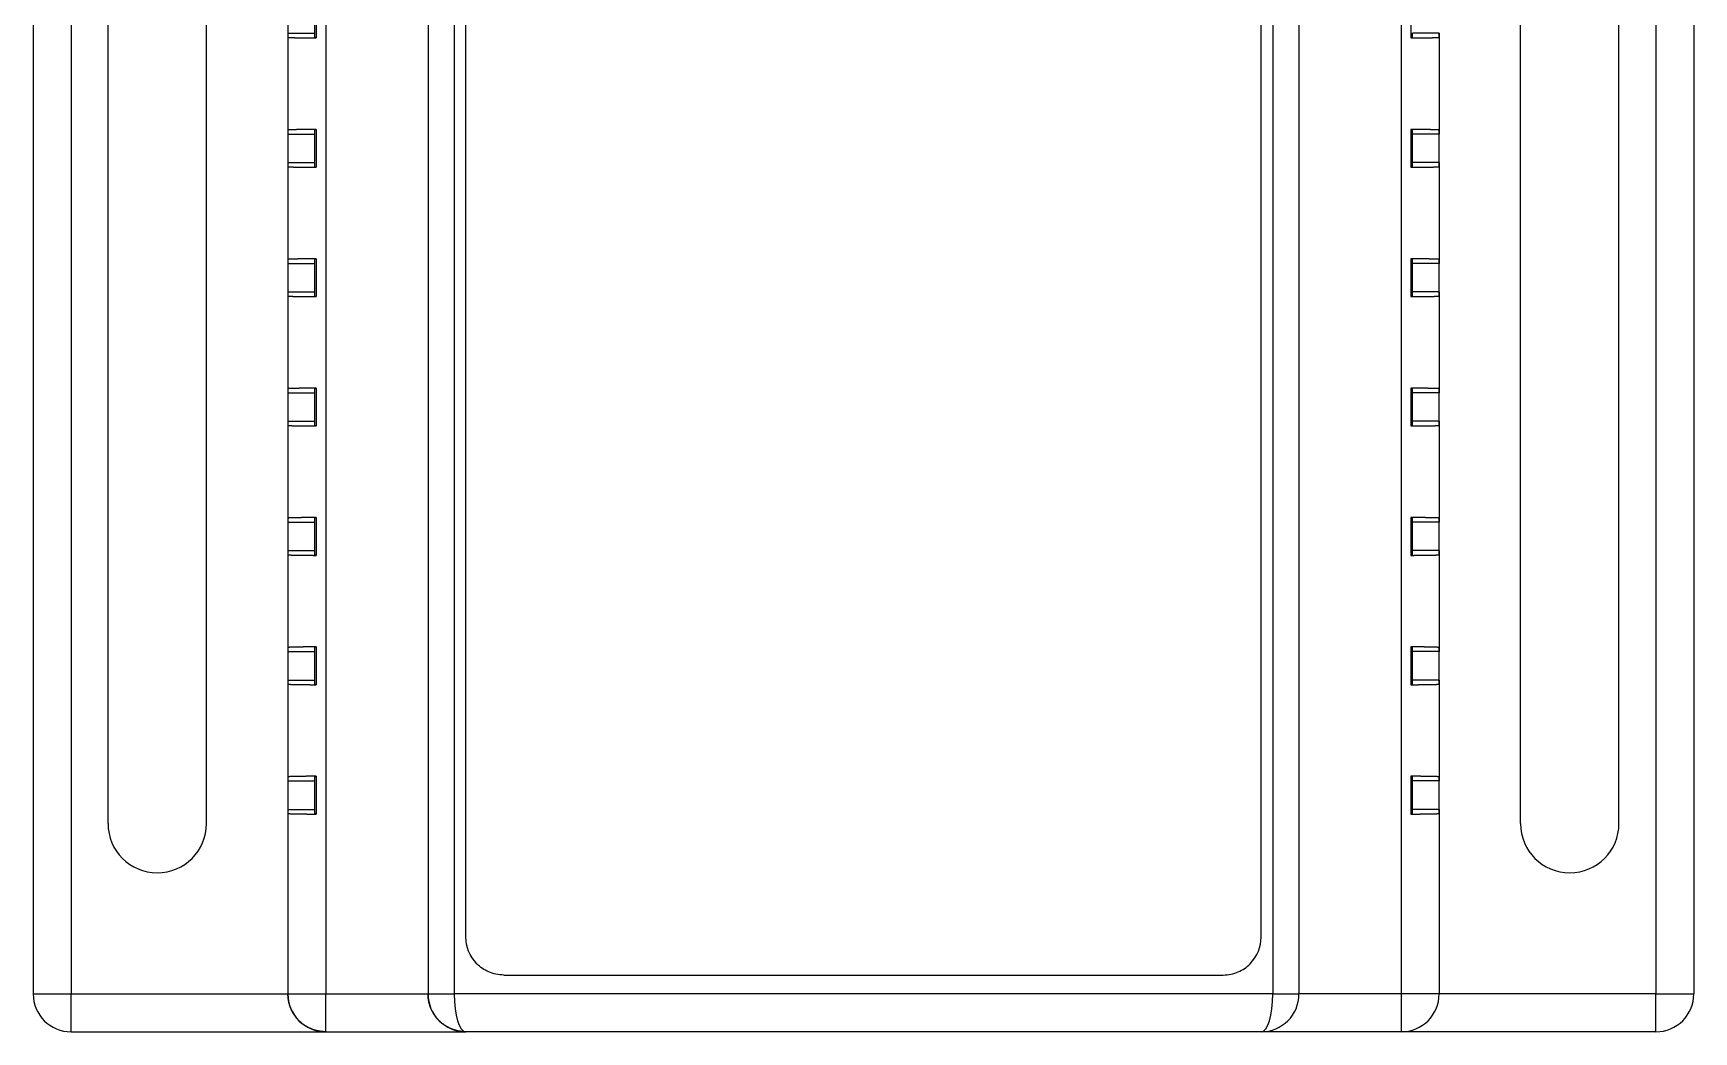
# Model space of a CAD drawing. Header units: millimetres. Extents: x -44 to 44, y -54 to 54.
# Drawn here: x -43.9 to 43.9, y -53.5 to -0.7 of the extents above; entities that cross this region are included whole.
import ezdxf

# ---------------------------------------------------------------- set-up
doc = ezdxf.new("R2010")
doc.units = ezdxf.units.MM
doc.layers.add('Shape2DView', color=7, linetype='CONTINUOUS')

msp = doc.modelspace()

# ---------------------------------------------------------------- linework, layer by layer
at = {"layer": 'Shape2DView'}
for p, q in [((-43.85, 51.5), (-43.85, -51.5)), ((-41.85, 51.5), (-41.85, -51.5)), ((-28.4, 51.5), (-28.4, -51.5)), ((-23, 51.5), (-23, -51.5)), ((-21.62, 51.5), (-21.62, -51.5)), ((21.62, 51.5), (21.62, -51.5)), ((23, 51.5), (23, -51.5)), ((28.4, 51.5), (28.4, -51.5)), ((41.85, 51.5), (41.85, -51.5)), ((43.85, 51.5), (43.85, -51.5)), ((-21, -48.5), (-21, 48.5)), ((21, -48.5), (21, 48.5)), ((-39.9, -42.5), (-39.9, 42.5)), ((-34.7, -42.5), (-34.7, 42.5)), ((34.7, -42.5), (34.7, 42.5)), ((39.9, -42.5), (39.9, 42.5)), ((-28.9, 0.999), (-28.9, -0.999)), ((28.9, 0.999), (28.9, -0.999)), ((-30.4, -0.75), (-30.4, -0.967)), ((-30.4, -0.75), (-30.4, -6.083)), ((-30.4, -0.75), (-29, -0.75)), ((-29, -0.75), (-29, -0.977)), ((29, -0.977), (29, -0.75)), ((30.4, -0.75), (29, -0.75)), ((30.4, -0.967), (30.4, -0.75)), ((30.4, -0.75), (30.4, -6.083)), ((-30.4, -0.967), (-30.4, -5.867)), ((-29, -0.977), (-28.9, -0.977)), ((28.9, -0.977), (29, -0.977)), ((30.4, -0.967), (30.4, -5.867)), ((-30.4, -5.867), (-30.4, -6.083)), ((-30.4, -6.083), (-29, -6.083)), ((-29, -5.857), (-29, -6.083)), ((-28.9, -5.857), (-29, -5.857)), ((-28.9, -5.834), (-28.9, -7.832)), ((28.9, -5.834), (28.9, -7.832)), ((29, -5.857), (28.9, -5.857)), ((29, -6.083), (29, -5.857)), ((30.4, -6.083), (29, -6.083)), ((30.4, -6.083), (30.4, -5.867)), ((-30.4, -7.583), (-30.4, -7.8)), ((-30.4, -7.583), (-30.4, -12.917)), ((-30.4, -7.583), (-29, -7.583)), ((-30.4, -7.8), (-30.4, -12.7)), ((-29, -7.583), (-29, -7.81)), ((-29, -7.81), (-28.9, -7.81)), ((28.9, -7.81), (29, -7.81)), ((29, -7.81), (29, -7.583)), ((30.4, -7.583), (29, -7.583)), ((30.4, -7.8), (30.4, -7.583)), ((30.4, -7.583), (30.4, -12.917)), ((30.4, -7.8), (30.4, -12.7)), ((-30.4, -12.7), (-30.4, -12.917)), ((-30.4, -12.917), (-29, -12.917)), ((-29, -12.69), (-29, -12.917)), ((-28.9, -12.69), (-29, -12.69)), ((-28.9, -12.668), (-28.9, -14.666)), ((28.9, -12.668), (28.9, -14.666)), ((29, -12.69), (28.9, -12.69)), ((29, -12.917), (29, -12.69)), ((30.4, -12.917), (29, -12.917)), ((30.4, -12.917), (30.4, -12.7)), ((-30.4, -14.417), (-30.4, -14.633)), ((-30.4, -14.417), (-30.4, -19.75)), ((-30.4, -14.417), (-29, -14.417)), ((-30.4, -14.633), (-30.4, -19.533)), ((-29, -14.417), (-29, -14.643)), ((-29, -14.643), (-28.9, -14.643)), ((28.9, -14.643), (29, -14.643)), ((29, -14.643), (29, -14.417)), ((30.4, -14.417), (29, -14.417)), ((30.4, -14.633), (30.4, -14.417)), ((30.4, -14.417), (30.4, -19.75)), ((30.4, -14.633), (30.4, -19.533)), ((-30.4, -19.533), (-30.4, -19.75)), ((-30.4, -19.75), (-29, -19.75)), ((-29, -19.523), (-29, -19.75)), ((-28.9, -19.523), (-29, -19.523)), ((-28.9, -19.501), (-28.9, -21.499)), ((28.9, -19.501), (28.9, -21.499)), ((29, -19.523), (28.9, -19.523)), ((29, -19.75), (29, -19.523)), ((30.4, -19.75), (29, -19.75)), ((30.4, -19.75), (30.4, -19.533)), ((-30.4, -21.25), (-30.4, -21.467)), ((-30.4, -21.25), (-30.4, -26.583)), ((-30.4, -21.25), (-29, -21.25)), ((-30.4, -21.467), (-30.4, -26.367)), ((-29, -21.25), (-29, -21.477)), ((-29, -21.477), (-28.9, -21.477)), ((28.9, -21.477), (29, -21.477)), ((29, -21.477), (29, -21.25)), ((30.4, -21.25), (29, -21.25)), ((30.4, -21.467), (30.4, -21.25)), ((30.4, -21.25), (30.4, -26.583)), ((30.4, -21.467), (30.4, -26.367)), ((-30.4, -26.367), (-30.4, -26.583)), ((-30.4, -26.583), (-29, -26.583)), ((-29, -26.357), (-29, -26.583)), ((-28.9, -26.357), (-29, -26.357)), ((-28.9, -26.334), (-28.9, -28.332)), ((28.9, -26.334), (28.9, -28.332)), ((29, -26.357), (28.9, -26.357)), ((29, -26.583), (29, -26.357)), ((30.4, -26.583), (29, -26.583)), ((30.4, -26.583), (30.4, -26.367)), ((-30.4, -28.083), (-30.4, -28.3)), ((-30.4, -28.083), (-30.4, -33.417)), ((-30.4, -28.083), (-29, -28.083)), ((-30.4, -28.3), (-30.4, -33.2)), ((-29, -28.083), (-29, -28.31)), ((-29, -28.31), (-28.9, -28.31)), ((28.9, -28.31), (29, -28.31)), ((29, -28.31), (29, -28.083)), ((30.4, -28.083), (29, -28.083)), ((30.4, -28.3), (30.4, -28.083)), ((30.4, -28.083), (30.4, -33.417)), ((30.4, -28.3), (30.4, -33.2)), ((-30.4, -33.2), (-30.4, -33.417)), ((-29, -33.19), (-29, -33.417)), ((-28.9, -33.19), (-29, -33.19)), ((-28.9, -33.168), (-28.9, -35.166)), ((28.9, -33.168), (28.9, -35.166)), ((29, -33.19), (28.9, -33.19)), ((29, -33.417), (29, -33.19)), ((30.4, -33.417), (30.4, -33.2)), ((-30.4, -33.417), (-29, -33.417)), ((30.4, -33.417), (29, -33.417)), ((-30.4, -34.917), (-30.4, -35.133)), ((-30.4, -34.917), (-30.4, -40.25)), ((-30.4, -34.917), (-29, -34.917)), ((-29, -34.917), (-29, -35.143)), ((29, -35.143), (29, -34.917)), ((30.4, -34.917), (29, -34.917)), ((30.4, -35.133), (30.4, -34.917)), ((30.4, -34.917), (30.4, -40.25)), ((-30.4, -35.133), (-30.4, -40.033)), ((-29, -35.143), (-28.9, -35.143)), ((28.9, -35.143), (29, -35.143)), ((30.4, -35.133), (30.4, -40.033)), ((-30.4, -40.033), (-30.4, -40.25)), ((-30.4, -40.25), (-29, -40.25)), ((-29, -40.023), (-29, -40.25)), ((-28.9, -40.023), (-29, -40.023)), ((-28.9, -40.001), (-28.9, -41.999)), ((28.9, -40.001), (28.9, -41.999)), ((29, -40.023), (28.9, -40.023)), ((29, -40.25), (29, -40.023)), ((30.4, -40.25), (29, -40.25)), ((30.4, -40.25), (30.4, -40.033)), ((-30.4, -41.75), (-30.4, -41.967)), ((-30.4, -41.75), (-30.4, -51.5)), ((-30.4, -41.75), (-29, -41.75)), ((-30.4, -41.967), (-30.4, -51.5)), ((-29, -41.75), (-29, -41.977)), ((-29, -41.977), (-28.9, -41.977)), ((28.9, -41.977), (29, -41.977)), ((29, -41.977), (29, -41.75)), ((30.4, -41.75), (29, -41.75)), ((30.4, -41.967), (30.4, -41.75)), ((30.4, -41.75), (30.4, -51.5)), ((30.4, -41.967), (30.4, -51.5)), ((-19, -50.5), (19, -50.5)), ((-41.85, -51.5), (-30.4, -51.5)), ((-28.4, -51.5), (-23, -51.5)), ((28.4, -51.5), (23, -51.5)), ((41.85, -51.5), (30.4, -51.5)), ((-41.85, -53.5), (-28.4, -53.5)), ((-28.4, -53.5), (-21, -53.5)), ((28.4, -53.5), (21, -53.5)), ((41.85, -53.5), (28.4, -53.5))]:
    msp.add_line(p, q, dxfattribs=at)
for centre, radius, start, end in [((-37.3, -42.5), 2.6, -180, 0), ((37.3, -42.5), 2.6, 180, 0), ((-41.85, -51.5), 2, 180, -90), ((-41.85, -51.5), 2, 180, -90), ((-28.4, -51.5), 2, 180, -90), ((-28.4, -51.5), 2, 180, -90), ((-21, -51.5), 2, 180, -90), ((21, -51.5), 2, -90, 0), ((21, -51.5), 2, -90, 0), ((28.4, -51.5), 2, -90, 0), ((28.4, -51.5), 2, -90, 0), ((41.85, -51.5), 2, -90, 0), ((41.85, -51.5), 2, -90, 0)]:
    msp.add_arc(centre, radius, start, end, dxfattribs=at)
for centre, start_param, end_param in [((-21, -51.5), -4.712389, -3.141593), ((21, -51.5), 3.141593, 4.712389)]:
    msp.add_ellipse(centre, major_axis=(0, 2), ratio=0.309869, start_param=start_param, end_param=end_param, dxfattribs=at)
for points in [[(-30.4, 0.75), (-30.4, 0.729), (-30.4, 0.672), (-30.4, 0.582), (-30.4, 0.463), (-30.4, 0.322), (-30.4, 0.165), (-30.4, 0), (-30.4, -0.165), (-30.4, -0.322), (-30.4, -0.463), (-30.4, -0.582), (-30.4, -0.672), (-30.4, -0.729), (-30.4, -0.75)], [(-29, 0.75), (-29, 0.729), (-29, 0.672), (-29, 0.582), (-29, 0.463), (-29, 0.322), (-29, 0.165), (-29, 0), (-29, -0.165), (-29, -0.322), (-29, -0.463), (-29, -0.582), (-29, -0.672), (-29, -0.729), (-29, -0.75)], [(-30.4, -6.083), (-30.4, -6.105), (-30.4, -6.162), (-30.4, -6.251), (-30.4, -6.37), (-30.4, -6.511), (-30.4, -6.668), (-30.4, -6.833), (-30.4, -6.998), (-30.4, -7.156), (-30.4, -7.297), (-30.4, -7.415), (-30.4, -7.505), (-30.4, -7.562), (-30.4, -7.583)], [(-29, -6.083), (-29, -6.105), (-29, -6.162), (-29, -6.251), (-29, -6.37), (-29, -6.511), (-29, -6.668), (-29, -6.833), (-29, -6.998), (-29, -7.156), (-29, -7.297), (-29, -7.415), (-29, -7.505), (-29, -7.562), (-29, -7.583)], [(29, -7.583), (29, -7.562), (29, -7.505), (29, -7.415), (29, -7.297), (29, -7.156), (29, -6.998), (29, -6.833), (29, -6.668), (29, -6.511), (29, -6.37), (29, -6.251), (29, -6.162), (29, -6.105), (29, -6.083)], [(30.4, -7.583), (30.4, -7.562), (30.4, -7.505), (30.4, -7.415), (30.4, -7.297), (30.4, -7.156), (30.4, -6.998), (30.4, -6.833), (30.4, -6.668), (30.4, -6.511), (30.4, -6.37), (30.4, -6.251), (30.4, -6.162), (30.4, -6.105), (30.4, -6.083)], [(-30.4, -12.917), (-30.4, -12.938), (-30.4, -12.995), (-30.4, -13.085), (-30.4, -13.203), (-30.4, -13.344), (-30.4, -13.502), (-30.4, -13.667), (-30.4, -13.832), (-30.4, -13.989), (-30.4, -14.13), (-30.4, -14.249), (-30.4, -14.338), (-30.4, -14.395), (-30.4, -14.417)], [(-29, -12.917), (-29, -12.938), (-29, -12.995), (-29, -13.085), (-29, -13.203), (-29, -13.344), (-29, -13.502), (-29, -13.667), (-29, -13.832), (-29, -13.989), (-29, -14.13), (-29, -14.249), (-29, -14.338), (-29, -14.395), (-29, -14.417)], [(29, -14.417), (29, -14.395), (29, -14.338), (29, -14.249), (29, -14.13), (29, -13.989), (29, -13.832), (29, -13.667), (29, -13.502), (29, -13.344), (29, -13.203), (29, -13.085), (29, -12.995), (29, -12.938), (29, -12.917)], [(30.4, -14.417), (30.4, -14.395), (30.4, -14.338), (30.4, -14.249), (30.4, -14.13), (30.4, -13.989), (30.4, -13.832), (30.4, -13.667), (30.4, -13.502), (30.4, -13.344), (30.4, -13.203), (30.4, -13.085), (30.4, -12.995), (30.4, -12.938), (30.4, -12.917)], [(-30.4, -19.75), (-30.4, -19.771), (-30.4, -19.828), (-30.4, -19.918), (-30.4, -20.037), (-30.4, -20.178), (-30.4, -20.335), (-30.4, -20.5), (-30.4, -20.665), (-30.4, -20.822), (-30.4, -20.963), (-30.4, -21.082), (-30.4, -21.172), (-30.4, -21.229), (-30.4, -21.25)], [(-29, -19.75), (-29, -19.771), (-29, -19.828), (-29, -19.918), (-29, -20.037), (-29, -20.178), (-29, -20.335), (-29, -20.5), (-29, -20.665), (-29, -20.822), (-29, -20.963), (-29, -21.082), (-29, -21.172), (-29, -21.229), (-29, -21.25)], [(29, -21.25), (29, -21.229), (29, -21.172), (29, -21.082), (29, -20.963), (29, -20.822), (29, -20.665), (29, -20.5), (29, -20.335), (29, -20.178), (29, -20.037), (29, -19.918), (29, -19.828), (29, -19.771), (29, -19.75)], [(30.4, -21.25), (30.4, -21.229), (30.4, -21.172), (30.4, -21.082), (30.4, -20.963), (30.4, -20.822), (30.4, -20.665), (30.4, -20.5), (30.4, -20.335), (30.4, -20.178), (30.4, -20.037), (30.4, -19.918), (30.4, -19.828), (30.4, -19.771), (30.4, -19.75)], [(-30.4, -26.583), (-30.4, -26.605), (-30.4, -26.662), (-30.4, -26.751), (-30.4, -26.87), (-30.4, -27.011), (-30.4, -27.168), (-30.4, -27.333), (-30.4, -27.498), (-30.4, -27.656), (-30.4, -27.797), (-30.4, -27.915), (-30.4, -28.005), (-30.4, -28.062), (-30.4, -28.083)], [(-29, -26.583), (-29, -26.605), (-29, -26.662), (-29, -26.751), (-29, -26.87), (-29, -27.011), (-29, -27.168), (-29, -27.333), (-29, -27.498), (-29, -27.656), (-29, -27.797), (-29, -27.915), (-29, -28.005), (-29, -28.062), (-29, -28.083)], [(29, -28.083), (29, -28.062), (29, -28.005), (29, -27.915), (29, -27.797), (29, -27.656), (29, -27.498), (29, -27.333), (29, -27.168), (29, -27.011), (29, -26.87), (29, -26.751), (29, -26.662), (29, -26.605), (29, -26.583)], [(30.4, -28.083), (30.4, -28.062), (30.4, -28.005), (30.4, -27.915), (30.4, -27.797), (30.4, -27.656), (30.4, -27.498), (30.4, -27.333), (30.4, -27.168), (30.4, -27.011), (30.4, -26.87), (30.4, -26.751), (30.4, -26.662), (30.4, -26.605), (30.4, -26.583)], [(-30.4, -33.417), (-30.4, -33.438), (-30.4, -33.495), (-30.4, -33.585), (-30.4, -33.703), (-30.4, -33.844), (-30.4, -34.002), (-30.4, -34.167), (-30.4, -34.332), (-30.4, -34.489), (-30.4, -34.63), (-30.4, -34.749), (-30.4, -34.838), (-30.4, -34.895), (-30.4, -34.917)], [(-29, -33.417), (-29, -33.438), (-29, -33.495), (-29, -33.585), (-29, -33.703), (-29, -33.844), (-29, -34.002), (-29, -34.167), (-29, -34.332), (-29, -34.489), (-29, -34.63), (-29, -34.749), (-29, -34.838), (-29, -34.895), (-29, -34.917)], [(29, -34.917), (29, -34.895), (29, -34.838), (29, -34.749), (29, -34.63), (29, -34.489), (29, -34.332), (29, -34.167), (29, -34.002), (29, -33.844), (29, -33.703), (29, -33.585), (29, -33.495), (29, -33.438), (29, -33.417)], [(30.4, -34.917), (30.4, -34.895), (30.4, -34.838), (30.4, -34.749), (30.4, -34.63), (30.4, -34.489), (30.4, -34.332), (30.4, -34.167), (30.4, -34.002), (30.4, -33.844), (30.4, -33.703), (30.4, -33.585), (30.4, -33.495), (30.4, -33.438), (30.4, -33.417)], [(-30.4, -40.25), (-30.4, -40.271), (-30.4, -40.328), (-30.4, -40.418), (-30.4, -40.537), (-30.4, -40.678), (-30.4, -40.835), (-30.4, -41), (-30.4, -41.165), (-30.4, -41.322), (-30.4, -41.463), (-30.4, -41.582), (-30.4, -41.672), (-30.4, -41.729), (-30.4, -41.75)], [(-29, -40.25), (-29, -40.271), (-29, -40.328), (-29, -40.418), (-29, -40.537), (-29, -40.678), (-29, -40.835), (-29, -41), (-29, -41.165), (-29, -41.322), (-29, -41.463), (-29, -41.582), (-29, -41.672), (-29, -41.729), (-29, -41.75)], [(29, -41.75), (29, -41.729), (29, -41.672), (29, -41.582), (29, -41.463), (29, -41.322), (29, -41.165), (29, -41), (29, -40.835), (29, -40.678), (29, -40.537), (29, -40.418), (29, -40.328), (29, -40.271), (29, -40.25)], [(30.4, -41.75), (30.4, -41.729), (30.4, -41.672), (30.4, -41.582), (30.4, -41.463), (30.4, -41.322), (30.4, -41.165), (30.4, -41), (30.4, -40.835), (30.4, -40.678), (30.4, -40.537), (30.4, -40.418), (30.4, -40.328), (30.4, -40.271), (30.4, -40.25)], [(-28.4, -53.5), (-28.624, -53.487), (-28.845, -53.45), (-29.061, -53.388), (-29.268, -53.302), (-29.464, -53.193), (-29.647, -53.064), (-29.814, -52.914), (-29.964, -52.747), (-30.093, -52.564), (-30.202, -52.368), (-30.288, -52.161), (-30.35, -51.945), (-30.387, -51.724), (-30.4, -51.5)], [(-21, -53.5), (-21.224, -53.487), (-21.445, -53.45), (-21.661, -53.388), (-21.868, -53.302), (-22.064, -53.193), (-22.247, -53.064), (-22.414, -52.914), (-22.564, -52.747), (-22.693, -52.564), (-22.802, -52.368), (-22.888, -52.161), (-22.95, -51.945), (-22.987, -51.724), (-23, -51.5)], [(21.62, -51.5), (18.613, -51.5), (15.569, -51.5), (12.493, -51.5), (9.392, -51.5), (6.272, -51.5), (3.139, -51.5), (0, -51.5), (-3.139, -51.5), (-6.272, -51.5), (-9.392, -51.5), (-12.493, -51.5), (-15.569, -51.5), (-18.613, -51.5), (-21.62, -51.5)], [(21, -53.5), (18.08, -53.5), (15.123, -53.5), (12.135, -53.5), (9.123, -53.5), (6.092, -53.5), (3.049, -53.5), (0, -53.5), (-3.049, -53.5), (-6.092, -53.5), (-9.123, -53.5), (-12.135, -53.5), (-15.123, -53.5), (-18.08, -53.5), (-21, -53.5)]]:
    msp.add_open_spline(points, degree=1, dxfattribs=at)
for points, degree, knots in [([(-30.4, -0.967), (-30.396, -0.968), (-30.391, -0.97), (-30.378, -0.971), (-30.365, -0.973), (-30.343, -0.974), (-30.321, -0.976), (-30.29, -0.977), (-30.26, -0.979), (-30.221, -0.98), (-30.182, -0.982), (-30.136, -0.983), (-30.089, -0.985), (-30.035, -0.986), (-29.981, -0.987), (-29.92, -0.988), (-29.859, -0.989), (-29.791, -0.991), (-29.724, -0.992), (-29.651, -0.993), (-29.577, -0.994), (-29.499, -0.994), (-29.42, -0.995), (-29.256, -0.997), (-29.08, -0.998), (-28.99, -0.998), (-28.9, -0.999)], 2, [4.712389, 4.712389, 4.712389, 4.80654, 4.80654, 4.900691, 4.900691, 4.994842, 4.994842, 5.088994, 5.088994, 5.183145, 5.183145, 5.277296, 5.277296, 5.371447, 5.371447, 5.465598, 5.465598, 5.559749, 5.559749, 5.6539, 5.6539, 5.748052, 5.748052, 5.936354, 5.936354, 6.030505, 6.030505, 6.030505]), ([(28.9, -0.999), (28.99, -0.998), (29.08, -0.998), (29.256, -0.997), (29.42, -0.995), (29.499, -0.994), (29.577, -0.994), (29.651, -0.993), (29.724, -0.992), (29.791, -0.991), (29.859, -0.989), (29.92, -0.988), (29.981, -0.987), (30.035, -0.986), (30.089, -0.985), (30.136, -0.983), (30.182, -0.982), (30.221, -0.98), (30.26, -0.979), (30.29, -0.977), (30.321, -0.976), (30.343, -0.974), (30.365, -0.973), (30.378, -0.971), (30.391, -0.97), (30.396, -0.968), (30.4, -0.967)], 2, [0.25268, 0.25268, 0.25268, 0.346831, 0.346831, 0.535134, 0.535134, 0.629285, 0.629285, 0.723436, 0.723436, 0.817587, 0.817587, 0.911738, 0.911738, 1.005889, 1.005889, 1.100041, 1.100041, 1.194192, 1.194192, 1.288343, 1.288343, 1.382494, 1.382494, 1.476645, 1.476645, 1.570796, 1.570796, 1.570796]), ([(-28.9, -5.834), (-29.082, -5.835), (-29.254, -5.837), (-29.337, -5.837), (-29.42, -5.838), (-29.499, -5.839), (-29.577, -5.84), (-29.651, -5.841), (-29.724, -5.842), (-29.791, -5.843), (-29.859, -5.844), (-29.92, -5.845), (-29.981, -5.846), (-30.035, -5.848), (-30.089, -5.849), (-30.136, -5.85), (-30.182, -5.852), (-30.221, -5.853), (-30.26, -5.854), (-30.29, -5.856), (-30.321, -5.857), (-30.343, -5.859), (-30.365, -5.86), (-30.378, -5.862), (-30.391, -5.864), (-30.396, -5.865), (-30.4, -5.867)], 2, [3.394273, 3.394273, 3.394273, 3.582575, 3.582575, 3.676726, 3.676726, 3.770878, 3.770878, 3.865029, 3.865029, 3.95918, 3.95918, 4.053331, 4.053331, 4.147482, 4.147482, 4.241633, 4.241633, 4.335784, 4.335784, 4.429936, 4.429936, 4.524087, 4.524087, 4.618238, 4.618238, 4.712389, 4.712389, 4.712389]), ([(30.4, -5.867), (30.396, -5.865), (30.391, -5.864), (30.378, -5.862), (30.365, -5.86), (30.343, -5.859), (30.321, -5.857), (30.29, -5.856), (30.26, -5.854), (30.221, -5.853), (30.182, -5.852), (30.136, -5.85), (30.089, -5.849), (30.035, -5.848), (29.981, -5.846), (29.92, -5.845), (29.859, -5.844), (29.791, -5.843), (29.724, -5.842), (29.651, -5.841), (29.577, -5.84), (29.499, -5.839), (29.42, -5.838), (29.256, -5.836), (29.08, -5.835), (28.99, -5.835), (28.9, -5.834)], 2, [1.570796, 1.570796, 1.570796, 1.664947, 1.664947, 1.759099, 1.759099, 1.85325, 1.85325, 1.947401, 1.947401, 2.041552, 2.041552, 2.135703, 2.135703, 2.229854, 2.229854, 2.324006, 2.324006, 2.418157, 2.418157, 2.512308, 2.512308, 2.606459, 2.606459, 2.794761, 2.794761, 2.888912, 2.888912, 2.888912]), ([(-30.4, -7.8), (-30.396, -7.802), (-30.391, -7.803), (-30.378, -7.805), (-30.365, -7.806), (-30.343, -7.808), (-30.321, -7.809), (-30.29, -7.811), (-30.26, -7.812), (-30.221, -7.814), (-30.182, -7.815), (-30.136, -7.816), (-30.089, -7.818), (-30.035, -7.819), (-29.981, -7.82), (-29.92, -7.822), (-29.859, -7.823), (-29.791, -7.824), (-29.724, -7.825), (-29.651, -7.826), (-29.577, -7.827), (-29.499, -7.828), (-29.42, -7.829), (-29.256, -7.83), (-29.08, -7.831), (-28.99, -7.832), (-28.9, -7.832)], 2, [4.712389, 4.712389, 4.712389, 4.80654, 4.80654, 4.900691, 4.900691, 4.994842, 4.994842, 5.088994, 5.088994, 5.183145, 5.183145, 5.277296, 5.277296, 5.371447, 5.371447, 5.465598, 5.465598, 5.559749, 5.559749, 5.6539, 5.6539, 5.748052, 5.748052, 5.936354, 5.936354, 6.030505, 6.030505, 6.030505]), ([(28.9, -7.832), (28.99, -7.832), (29.08, -7.831), (29.256, -7.83), (29.42, -7.829), (29.499, -7.828), (29.577, -7.827), (29.651, -7.826), (29.724, -7.825), (29.791, -7.824), (29.859, -7.823), (29.92, -7.822), (29.981, -7.82), (30.035, -7.819), (30.089, -7.818), (30.136, -7.816), (30.182, -7.815), (30.221, -7.814), (30.26, -7.812), (30.29, -7.811), (30.321, -7.809), (30.343, -7.808), (30.365, -7.806), (30.378, -7.805), (30.391, -7.803), (30.396, -7.802), (30.4, -7.8)], 2, [0.25268, 0.25268, 0.25268, 0.346831, 0.346831, 0.535134, 0.535134, 0.629285, 0.629285, 0.723436, 0.723436, 0.817587, 0.817587, 0.911738, 0.911738, 1.005889, 1.005889, 1.100041, 1.100041, 1.194192, 1.194192, 1.288343, 1.288343, 1.382494, 1.382494, 1.476645, 1.476645, 1.570796, 1.570796, 1.570796]), ([(-28.9, -12.668), (-29.082, -12.669), (-29.254, -12.67), (-29.337, -12.671), (-29.42, -12.671), (-29.499, -12.672), (-29.577, -12.673), (-29.651, -12.674), (-29.724, -12.675), (-29.791, -12.676), (-29.859, -12.677), (-29.92, -12.678), (-29.981, -12.68), (-30.035, -12.681), (-30.089, -12.682), (-30.136, -12.684), (-30.182, -12.685), (-30.221, -12.686), (-30.26, -12.688), (-30.29, -12.689), (-30.321, -12.691), (-30.343, -12.692), (-30.365, -12.694), (-30.378, -12.695), (-30.391, -12.697), (-30.396, -12.698), (-30.4, -12.7)], 2, [3.394273, 3.394273, 3.394273, 3.582575, 3.582575, 3.676726, 3.676726, 3.770878, 3.770878, 3.865029, 3.865029, 3.95918, 3.95918, 4.053331, 4.053331, 4.147482, 4.147482, 4.241633, 4.241633, 4.335784, 4.335784, 4.429936, 4.429936, 4.524087, 4.524087, 4.618238, 4.618238, 4.712389, 4.712389, 4.712389]), ([(30.4, -12.7), (30.396, -12.698), (30.391, -12.697), (30.378, -12.695), (30.365, -12.694), (30.343, -12.692), (30.321, -12.691), (30.29, -12.689), (30.26, -12.688), (30.221, -12.686), (30.182, -12.685), (30.136, -12.684), (30.089, -12.682), (30.035, -12.681), (29.981, -12.68), (29.92, -12.678), (29.859, -12.677), (29.791, -12.676), (29.724, -12.675), (29.651, -12.674), (29.577, -12.673), (29.499, -12.672), (29.42, -12.671), (29.337, -12.671), (29.254, -12.67), (29.082, -12.669), (28.9, -12.668)], 2, [1.570796, 1.570796, 1.570796, 1.664947, 1.664947, 1.759099, 1.759099, 1.85325, 1.85325, 1.947401, 1.947401, 2.041552, 2.041552, 2.135703, 2.135703, 2.229854, 2.229854, 2.324006, 2.324006, 2.418157, 2.418157, 2.512308, 2.512308, 2.606459, 2.606459, 2.70061, 2.70061, 2.888912, 2.888912, 2.888912]), ([(-30.4, -14.633), (-30.396, -14.635), (-30.391, -14.636), (-30.378, -14.638), (-30.365, -14.64), (-30.343, -14.641), (-30.321, -14.643), (-30.29, -14.644), (-30.26, -14.646), (-30.221, -14.647), (-30.182, -14.648), (-30.136, -14.65), (-30.089, -14.651), (-30.035, -14.652), (-29.981, -14.654), (-29.92, -14.655), (-29.859, -14.656), (-29.791, -14.657), (-29.724, -14.658), (-29.651, -14.659), (-29.577, -14.66), (-29.499, -14.661), (-29.42, -14.662), (-29.337, -14.663), (-29.254, -14.663), (-29.082, -14.665), (-28.9, -14.666)], 2, [4.712389, 4.712389, 4.712389, 4.80654, 4.80654, 4.900691, 4.900691, 4.994842, 4.994842, 5.088994, 5.088994, 5.183145, 5.183145, 5.277296, 5.277296, 5.371447, 5.371447, 5.465598, 5.465598, 5.559749, 5.559749, 5.6539, 5.6539, 5.748052, 5.748052, 5.842203, 5.842203, 6.030505, 6.030505, 6.030505]), ([(28.9, -14.666), (29.082, -14.665), (29.254, -14.663), (29.337, -14.663), (29.42, -14.662), (29.499, -14.661), (29.577, -14.66), (29.651, -14.659), (29.724, -14.658), (29.791, -14.657), (29.859, -14.656), (29.92, -14.655), (29.981, -14.654), (30.035, -14.652), (30.089, -14.651), (30.136, -14.65), (30.182, -14.648), (30.221, -14.647), (30.26, -14.646), (30.29, -14.644), (30.321, -14.643), (30.343, -14.641), (30.365, -14.64), (30.378, -14.638), (30.391, -14.636), (30.396, -14.635), (30.4, -14.633)], 2, [0.25268, 0.25268, 0.25268, 0.440983, 0.440983, 0.535134, 0.535134, 0.629285, 0.629285, 0.723436, 0.723436, 0.817587, 0.817587, 0.911738, 0.911738, 1.005889, 1.005889, 1.100041, 1.100041, 1.194192, 1.194192, 1.288343, 1.288343, 1.382494, 1.382494, 1.476645, 1.476645, 1.570796, 1.570796, 1.570796]), ([(-28.9, -19.501), (-28.99, -19.502), (-29.08, -19.502), (-29.256, -19.503), (-29.42, -19.505), (-29.499, -19.506), (-29.577, -19.506), (-29.651, -19.507), (-29.724, -19.508), (-29.791, -19.509), (-29.859, -19.511), (-29.92, -19.512), (-29.981, -19.513), (-30.035, -19.514), (-30.089, -19.515), (-30.136, -19.517), (-30.182, -19.518), (-30.221, -19.52), (-30.26, -19.521), (-30.29, -19.523), (-30.321, -19.524), (-30.343, -19.526), (-30.365, -19.527), (-30.378, -19.529), (-30.391, -19.53), (-30.396, -19.532), (-30.4, -19.533)], 2, [3.394273, 3.394273, 3.394273, 3.488424, 3.488424, 3.676726, 3.676726, 3.770878, 3.770878, 3.865029, 3.865029, 3.95918, 3.95918, 4.053331, 4.053331, 4.147482, 4.147482, 4.241633, 4.241633, 4.335784, 4.335784, 4.429936, 4.429936, 4.524087, 4.524087, 4.618238, 4.618238, 4.712389, 4.712389, 4.712389]), ([(30.4, -19.533), (30.396, -19.532), (30.391, -19.53), (30.378, -19.529), (30.365, -19.527), (30.343, -19.526), (30.321, -19.524), (30.29, -19.523), (30.26, -19.521), (30.221, -19.52), (30.182, -19.518), (30.136, -19.517), (30.089, -19.515), (30.035, -19.514), (29.981, -19.513), (29.92, -19.512), (29.859, -19.511), (29.791, -19.509), (29.724, -19.508), (29.651, -19.507), (29.577, -19.506), (29.499, -19.506), (29.42, -19.505), (29.337, -19.504), (29.254, -19.503), (29.082, -19.502), (28.9, -19.501)], 2, [1.570796, 1.570796, 1.570796, 1.664947, 1.664947, 1.759099, 1.759099, 1.85325, 1.85325, 1.947401, 1.947401, 2.041552, 2.041552, 2.135703, 2.135703, 2.229854, 2.229854, 2.324006, 2.324006, 2.418157, 2.418157, 2.512308, 2.512308, 2.606459, 2.606459, 2.70061, 2.70061, 2.888912, 2.888912, 2.888912]), ([(-30.4, -21.467), (-30.396, -21.468), (-30.391, -21.47), (-30.378, -21.471), (-30.365, -21.473), (-30.343, -21.474), (-30.321, -21.476), (-30.29, -21.477), (-30.26, -21.479), (-30.221, -21.48), (-30.182, -21.482), (-30.136, -21.483), (-30.089, -21.485), (-30.035, -21.486), (-29.981, -21.487), (-29.92, -21.488), (-29.859, -21.489), (-29.791, -21.491), (-29.724, -21.492), (-29.651, -21.493), (-29.577, -21.494), (-29.499, -21.494), (-29.42, -21.495), (-29.337, -21.496), (-29.254, -21.497), (-29.082, -21.498), (-28.9, -21.499)], 2, [4.712389, 4.712389, 4.712389, 4.80654, 4.80654, 4.900691, 4.900691, 4.994842, 4.994842, 5.088994, 5.088994, 5.183145, 5.183145, 5.277296, 5.277296, 5.371447, 5.371447, 5.465598, 5.465598, 5.559749, 5.559749, 5.6539, 5.6539, 5.748052, 5.748052, 5.842203, 5.842203, 6.030505, 6.030505, 6.030505]), ([(28.9, -21.499), (29.082, -21.498), (29.254, -21.497), (29.337, -21.496), (29.42, -21.495), (29.499, -21.494), (29.577, -21.494), (29.651, -21.493), (29.724, -21.492), (29.791, -21.491), (29.859, -21.489), (29.92, -21.488), (29.981, -21.487), (30.035, -21.486), (30.089, -21.485), (30.136, -21.483), (30.182, -21.482), (30.221, -21.48), (30.26, -21.479), (30.29, -21.477), (30.321, -21.476), (30.343, -21.474), (30.365, -21.473), (30.378, -21.471), (30.391, -21.47), (30.396, -21.468), (30.4, -21.467)], 2, [0.25268, 0.25268, 0.25268, 0.440983, 0.440983, 0.535134, 0.535134, 0.629285, 0.629285, 0.723436, 0.723436, 0.817587, 0.817587, 0.911738, 0.911738, 1.005889, 1.005889, 1.100041, 1.100041, 1.194192, 1.194192, 1.288343, 1.288343, 1.382494, 1.382494, 1.476645, 1.476645, 1.570796, 1.570796, 1.570796]), ([(-28.9, -26.334), (-28.99, -26.335), (-29.08, -26.335), (-29.256, -26.336), (-29.42, -26.338), (-29.499, -26.339), (-29.577, -26.34), (-29.651, -26.341), (-29.724, -26.342), (-29.791, -26.343), (-29.859, -26.344), (-29.92, -26.345), (-29.981, -26.346), (-30.035, -26.348), (-30.089, -26.349), (-30.136, -26.35), (-30.182, -26.352), (-30.221, -26.353), (-30.26, -26.354), (-30.29, -26.356), (-30.321, -26.357), (-30.343, -26.359), (-30.365, -26.36), (-30.378, -26.362), (-30.391, -26.364), (-30.396, -26.365), (-30.4, -26.367)], 2, [3.394273, 3.394273, 3.394273, 3.488424, 3.488424, 3.676726, 3.676726, 3.770878, 3.770878, 3.865029, 3.865029, 3.95918, 3.95918, 4.053331, 4.053331, 4.147482, 4.147482, 4.241633, 4.241633, 4.335784, 4.335784, 4.429936, 4.429936, 4.524087, 4.524087, 4.618238, 4.618238, 4.712389, 4.712389, 4.712389]), ([(30.4, -26.367), (30.396, -26.365), (30.391, -26.364), (30.378, -26.362), (30.365, -26.36), (30.343, -26.359), (30.321, -26.357), (30.29, -26.356), (30.26, -26.354), (30.221, -26.353), (30.182, -26.352), (30.136, -26.35), (30.089, -26.349), (30.035, -26.348), (29.981, -26.346), (29.92, -26.345), (29.859, -26.344), (29.791, -26.343), (29.724, -26.342), (29.651, -26.341), (29.577, -26.34), (29.499, -26.339), (29.42, -26.338), (29.337, -26.337), (29.254, -26.337), (29.082, -26.335), (28.9, -26.334)], 2, [1.570796, 1.570796, 1.570796, 1.664947, 1.664947, 1.759099, 1.759099, 1.85325, 1.85325, 1.947401, 1.947401, 2.041552, 2.041552, 2.135703, 2.135703, 2.229854, 2.229854, 2.324006, 2.324006, 2.418157, 2.418157, 2.512308, 2.512308, 2.606459, 2.606459, 2.70061, 2.70061, 2.888912, 2.888912, 2.888912]), ([(-30.4, -28.3), (-30.396, -28.302), (-30.391, -28.303), (-30.378, -28.305), (-30.365, -28.306), (-30.343, -28.308), (-30.321, -28.309), (-30.29, -28.311), (-30.26, -28.312), (-30.221, -28.314), (-30.182, -28.315), (-30.136, -28.316), (-30.089, -28.318), (-30.035, -28.319), (-29.981, -28.32), (-29.92, -28.322), (-29.859, -28.323), (-29.791, -28.324), (-29.724, -28.325), (-29.651, -28.326), (-29.577, -28.327), (-29.499, -28.328), (-29.42, -28.329), (-29.256, -28.33), (-29.08, -28.331), (-28.99, -28.332), (-28.9, -28.332)], 2, [4.712389, 4.712389, 4.712389, 4.80654, 4.80654, 4.900691, 4.900691, 4.994842, 4.994842, 5.088994, 5.088994, 5.183145, 5.183145, 5.277296, 5.277296, 5.371447, 5.371447, 5.465598, 5.465598, 5.559749, 5.559749, 5.6539, 5.6539, 5.748052, 5.748052, 5.936354, 5.936354, 6.030505, 6.030505, 6.030505]), ([(28.9, -28.332), (28.99, -28.332), (29.08, -28.331), (29.256, -28.33), (29.42, -28.329), (29.499, -28.328), (29.577, -28.327), (29.651, -28.326), (29.724, -28.325), (29.791, -28.324), (29.859, -28.323), (29.92, -28.322), (29.981, -28.32), (30.035, -28.319), (30.089, -28.318), (30.136, -28.316), (30.182, -28.315), (30.221, -28.314), (30.26, -28.312), (30.29, -28.311), (30.321, -28.309), (30.343, -28.308), (30.365, -28.306), (30.378, -28.305), (30.391, -28.303), (30.396, -28.302), (30.4, -28.3)], 2, [0.25268, 0.25268, 0.25268, 0.346831, 0.346831, 0.535134, 0.535134, 0.629285, 0.629285, 0.723436, 0.723436, 0.817587, 0.817587, 0.911738, 0.911738, 1.005889, 1.005889, 1.100041, 1.100041, 1.194192, 1.194192, 1.288343, 1.288343, 1.382494, 1.382494, 1.476645, 1.476645, 1.570796, 1.570796, 1.570796]), ([(-28.9, -33.168), (-28.99, -33.168), (-29.08, -33.169), (-29.256, -33.17), (-29.42, -33.171), (-29.499, -33.172), (-29.577, -33.173), (-29.651, -33.174), (-29.724, -33.175), (-29.791, -33.176), (-29.859, -33.177), (-29.92, -33.178), (-29.981, -33.18), (-30.035, -33.181), (-30.089, -33.182), (-30.136, -33.184), (-30.182, -33.185), (-30.221, -33.186), (-30.26, -33.188), (-30.29, -33.189), (-30.321, -33.191), (-30.343, -33.192), (-30.365, -33.194), (-30.378, -33.195), (-30.391, -33.197), (-30.396, -33.198), (-30.4, -33.2)], 2, [3.394273, 3.394273, 3.394273, 3.488424, 3.488424, 3.676726, 3.676726, 3.770878, 3.770878, 3.865029, 3.865029, 3.95918, 3.95918, 4.053331, 4.053331, 4.147482, 4.147482, 4.241633, 4.241633, 4.335784, 4.335784, 4.429936, 4.429936, 4.524087, 4.524087, 4.618238, 4.618238, 4.712389, 4.712389, 4.712389]), ([(30.4, -33.2), (30.396, -33.198), (30.391, -33.197), (30.378, -33.195), (30.365, -33.194), (30.343, -33.192), (30.321, -33.191), (30.29, -33.189), (30.26, -33.188), (30.221, -33.186), (30.182, -33.185), (30.136, -33.184), (30.089, -33.182), (30.035, -33.181), (29.981, -33.18), (29.92, -33.178), (29.859, -33.177), (29.791, -33.176), (29.724, -33.175), (29.651, -33.174), (29.577, -33.173), (29.499, -33.172), (29.42, -33.171), (29.337, -33.171), (29.254, -33.17), (29.082, -33.169), (28.9, -33.168)], 2, [1.570796, 1.570796, 1.570796, 1.664947, 1.664947, 1.759099, 1.759099, 1.85325, 1.85325, 1.947401, 1.947401, 2.041552, 2.041552, 2.135703, 2.135703, 2.229854, 2.229854, 2.324006, 2.324006, 2.418157, 2.418157, 2.512308, 2.512308, 2.606459, 2.606459, 2.70061, 2.70061, 2.888912, 2.888912, 2.888912]), ([(-30.4, -35.133), (-30.396, -35.135), (-30.391, -35.136), (-30.378, -35.138), (-30.365, -35.14), (-30.343, -35.141), (-30.321, -35.143), (-30.29, -35.144), (-30.26, -35.146), (-30.221, -35.147), (-30.182, -35.148), (-30.136, -35.15), (-30.089, -35.151), (-30.035, -35.152), (-29.981, -35.154), (-29.92, -35.155), (-29.859, -35.156), (-29.791, -35.157), (-29.724, -35.158), (-29.651, -35.159), (-29.577, -35.16), (-29.499, -35.161), (-29.42, -35.162), (-29.337, -35.163), (-29.254, -35.163), (-29.082, -35.165), (-28.9, -35.166)], 2, [4.712389, 4.712389, 4.712389, 4.80654, 4.80654, 4.900691, 4.900691, 4.994842, 4.994842, 5.088994, 5.088994, 5.183145, 5.183145, 5.277296, 5.277296, 5.371447, 5.371447, 5.465598, 5.465598, 5.559749, 5.559749, 5.6539, 5.6539, 5.748052, 5.748052, 5.842203, 5.842203, 6.030505, 6.030505, 6.030505]), ([(28.9, -35.166), (28.99, -35.165), (29.08, -35.165), (29.256, -35.164), (29.42, -35.162), (29.499, -35.161), (29.577, -35.16), (29.651, -35.159), (29.724, -35.158), (29.791, -35.157), (29.859, -35.156), (29.92, -35.155), (29.981, -35.154), (30.035, -35.152), (30.089, -35.151), (30.136, -35.15), (30.182, -35.148), (30.221, -35.147), (30.26, -35.146), (30.29, -35.144), (30.321, -35.143), (30.343, -35.141), (30.365, -35.14), (30.378, -35.138), (30.391, -35.136), (30.396, -35.135), (30.4, -35.133)], 2, [0.25268, 0.25268, 0.25268, 0.346831, 0.346831, 0.535134, 0.535134, 0.629285, 0.629285, 0.723436, 0.723436, 0.817587, 0.817587, 0.911738, 0.911738, 1.005889, 1.005889, 1.100041, 1.100041, 1.194192, 1.194192, 1.288343, 1.288343, 1.382494, 1.382494, 1.476645, 1.476645, 1.570796, 1.570796, 1.570796]), ([(-28.9, -40.001), (-28.99, -40.002), (-29.08, -40.002), (-29.256, -40.003), (-29.42, -40.005), (-29.499, -40.006), (-29.577, -40.006), (-29.651, -40.007), (-29.724, -40.008), (-29.791, -40.009), (-29.859, -40.011), (-29.92, -40.012), (-29.981, -40.013), (-30.035, -40.014), (-30.089, -40.015), (-30.136, -40.017), (-30.182, -40.018), (-30.221, -40.02), (-30.26, -40.021), (-30.29, -40.023), (-30.321, -40.024), (-30.343, -40.026), (-30.365, -40.027), (-30.378, -40.029), (-30.391, -40.03), (-30.396, -40.032), (-30.4, -40.033)], 2, [3.394273, 3.394273, 3.394273, 3.488424, 3.488424, 3.676726, 3.676726, 3.770878, 3.770878, 3.865029, 3.865029, 3.95918, 3.95918, 4.053331, 4.053331, 4.147482, 4.147482, 4.241633, 4.241633, 4.335784, 4.335784, 4.429936, 4.429936, 4.524087, 4.524087, 4.618238, 4.618238, 4.712389, 4.712389, 4.712389]), ([(30.4, -40.033), (30.396, -40.032), (30.391, -40.03), (30.378, -40.029), (30.365, -40.027), (30.343, -40.026), (30.321, -40.024), (30.29, -40.023), (30.26, -40.021), (30.221, -40.02), (30.182, -40.018), (30.136, -40.017), (30.089, -40.015), (30.035, -40.014), (29.981, -40.013), (29.92, -40.012), (29.859, -40.011), (29.791, -40.009), (29.724, -40.008), (29.651, -40.007), (29.577, -40.006), (29.499, -40.006), (29.42, -40.005), (29.337, -40.004), (29.254, -40.003), (29.082, -40.002), (28.9, -40.001)], 2, [1.570796, 1.570796, 1.570796, 1.664947, 1.664947, 1.759099, 1.759099, 1.85325, 1.85325, 1.947401, 1.947401, 2.041552, 2.041552, 2.135703, 2.135703, 2.229854, 2.229854, 2.324006, 2.324006, 2.418157, 2.418157, 2.512308, 2.512308, 2.606459, 2.606459, 2.70061, 2.70061, 2.888912, 2.888912, 2.888912]), ([(-30.4, -41.967), (-30.396, -41.968), (-30.391, -41.97), (-30.378, -41.971), (-30.365, -41.973), (-30.343, -41.974), (-30.321, -41.976), (-30.29, -41.977), (-30.26, -41.979), (-30.221, -41.98), (-30.182, -41.982), (-30.136, -41.983), (-30.089, -41.985), (-30.035, -41.986), (-29.981, -41.987), (-29.92, -41.988), (-29.859, -41.989), (-29.791, -41.991), (-29.724, -41.992), (-29.651, -41.993), (-29.577, -41.994), (-29.499, -41.994), (-29.42, -41.995), (-29.256, -41.997), (-29.08, -41.998), (-28.99, -41.998), (-28.9, -41.999)], 2, [4.712389, 4.712389, 4.712389, 4.80654, 4.80654, 4.900691, 4.900691, 4.994842, 4.994842, 5.088994, 5.088994, 5.183145, 5.183145, 5.277296, 5.277296, 5.371447, 5.371447, 5.465598, 5.465598, 5.559749, 5.559749, 5.6539, 5.6539, 5.748052, 5.748052, 5.936354, 5.936354, 6.030505, 6.030505, 6.030505]), ([(28.9, -41.999), (28.99, -41.998), (29.08, -41.998), (29.256, -41.997), (29.42, -41.995), (29.499, -41.994), (29.577, -41.994), (29.651, -41.993), (29.724, -41.992), (29.791, -41.991), (29.859, -41.989), (29.92, -41.988), (29.981, -41.987), (30.035, -41.986), (30.089, -41.985), (30.136, -41.983), (30.182, -41.982), (30.221, -41.98), (30.26, -41.979), (30.29, -41.977), (30.321, -41.976), (30.343, -41.974), (30.365, -41.973), (30.378, -41.971), (30.391, -41.97), (30.396, -41.968), (30.4, -41.967)], 2, [0.25268, 0.25268, 0.25268, 0.346831, 0.346831, 0.535134, 0.535134, 0.629285, 0.629285, 0.723436, 0.723436, 0.817587, 0.817587, 0.911738, 0.911738, 1.005889, 1.005889, 1.100041, 1.100041, 1.194192, 1.194192, 1.288343, 1.288343, 1.382494, 1.382494, 1.476645, 1.476645, 1.570796, 1.570796, 1.570796]), ([(-19, -50.5), (-19.277, -50.5), (-19.55, -50.441), (-19.792, -50.337), (-20.034, -50.233), (-20.244, -50.085), (-20.414, -49.914), (-20.81, -49.517), (-21, -49.004), (-21, -48.5)], 3, [0, 0, 0, 0, 0.231428, 0.231428, 0.231428, 0.462856, 0.462856, 0.462856, 1, 1, 1, 1]), ([(19, -50.5), (19.277, -50.5), (19.55, -50.441), (19.792, -50.337), (20.034, -50.233), (20.244, -50.085), (20.414, -49.914), (20.81, -49.517), (21, -49.004), (21, -48.5)], 3, [0, 0, 0, 0, 0.231428, 0.231428, 0.231428, 0.462856, 0.462856, 0.462856, 1, 1, 1, 1]), ([(-19, -50.5), (-17.67, -50.5), (-16.341, -50.5), (-14.999, -50.5), (-13.656, -50.5), (-12.303, -50.5), (-10.951, -50.5), (-9.589, -50.5), (-8.228, -50.5), (-6.86, -50.5), (-5.492, -50.5), (-2.749, -50.5), (0, -50.5), (2.749, -50.5), (5.492, -50.5), (6.86, -50.5), (8.228, -50.5), (9.589, -50.5), (10.951, -50.5), (12.303, -50.5), (13.656, -50.5), (14.999, -50.5), (16.341, -50.5), (17.67, -50.5), (19, -50.5)], 2, [4.4365842, 4.4365842, 4.4365842, 4.4759849, 4.4759849, 4.5153856, 4.5153856, 4.5547863, 4.5547863, 4.594187, 4.594187, 4.6335876, 4.6335876, 4.712389, 4.712389, 4.7911903, 4.7911903, 4.830591, 4.830591, 4.8699917, 4.8699917, 4.9093924, 4.9093924, 4.948793, 4.948793, 4.9881937, 4.9881937, 4.9881937]), ([(-43.85, -51.5), (-43.844, -51.5), (-43.837, -51.5), (-43.819, -51.5), (-43.8, -51.5), (-43.769, -51.5), (-43.738, -51.5), (-43.695, -51.5), (-43.652, -51.5), (-43.598, -51.5), (-43.543, -51.5), (-43.479, -51.5), (-43.414, -51.5), (-43.339, -51.5), (-43.264, -51.5), (-43.181, -51.5), (-43.097, -51.5), (-43.006, -51.5), (-42.914, -51.5), (-42.816, -51.5), (-42.718, -51.5), (-42.614, -51.5), (-42.511, -51.5), (-42.403, -51.5), (-42.295, -51.5), (-42.075, -51.5), (-41.85, -51.5)], 2, [0, 0, 0, 0.1122, 0.1122, 0.224399, 0.224399, 0.336599, 0.336599, 0.448799, 0.448799, 0.560999, 0.560999, 0.673198, 0.673198, 0.785398, 0.785398, 0.897598, 0.897598, 1.009798, 1.009798, 1.121997, 1.121997, 1.234197, 1.234197, 1.346397, 1.346397, 1.570796, 1.570796, 1.570796]), ([(-41.85, -53.5), (-41.85, -53.494), (-41.85, -53.487), (-41.85, -53.469), (-41.85, -53.45), (-41.85, -53.419), (-41.85, -53.388), (-41.85, -53.345), (-41.85, -53.302), (-41.85, -53.248), (-41.85, -53.193), (-41.85, -53.129), (-41.85, -53.064), (-41.85, -52.989), (-41.85, -52.914), (-41.85, -52.831), (-41.85, -52.747), (-41.85, -52.656), (-41.85, -52.564), (-41.85, -52.466), (-41.85, -52.368), (-41.85, -52.264), (-41.85, -52.161), (-41.85, -52.053), (-41.85, -51.945), (-41.85, -51.725), (-41.85, -51.5)], 2, [4.712389, 4.712389, 4.712389, 4.824589, 4.824589, 4.936788, 4.936788, 5.048988, 5.048988, 5.161188, 5.161188, 5.273388, 5.273388, 5.385587, 5.385587, 5.497787, 5.497787, 5.609987, 5.609987, 5.722187, 5.722187, 5.834386, 5.834386, 5.946586, 5.946586, 6.058786, 6.058786, 6.283185, 6.283185, 6.283185]), ([(-30.4, -51.5), (-30.394, -51.5), (-30.387, -51.5), (-30.369, -51.5), (-30.35, -51.5), (-30.319, -51.5), (-30.288, -51.5), (-30.245, -51.5), (-30.202, -51.5), (-30.148, -51.5), (-30.093, -51.5), (-30.029, -51.5), (-29.964, -51.5), (-29.889, -51.5), (-29.814, -51.5), (-29.731, -51.5), (-29.647, -51.5), (-29.556, -51.5), (-29.464, -51.5), (-29.366, -51.5), (-29.268, -51.5), (-29.164, -51.5), (-29.061, -51.5), (-28.953, -51.5), (-28.845, -51.5), (-28.625, -51.5), (-28.4, -51.5)], 2, [0, 0, 0, 0.1122, 0.1122, 0.224399, 0.224399, 0.336599, 0.336599, 0.448799, 0.448799, 0.560999, 0.560999, 0.673198, 0.673198, 0.785398, 0.785398, 0.897598, 0.897598, 1.009798, 1.009798, 1.121997, 1.121997, 1.234197, 1.234197, 1.346397, 1.346397, 1.570796, 1.570796, 1.570796]), ([(-28.4, -53.5), (-28.4, -53.494), (-28.4, -53.487), (-28.4, -53.469), (-28.4, -53.45), (-28.4, -53.419), (-28.4, -53.388), (-28.4, -53.345), (-28.4, -53.302), (-28.4, -53.248), (-28.4, -53.193), (-28.4, -53.129), (-28.4, -53.064), (-28.4, -52.989), (-28.4, -52.914), (-28.4, -52.831), (-28.4, -52.747), (-28.4, -52.656), (-28.4, -52.564), (-28.4, -52.466), (-28.4, -52.368), (-28.4, -52.264), (-28.4, -52.161), (-28.4, -52.053), (-28.4, -51.945), (-28.4, -51.725), (-28.4, -51.5)], 2, [4.712389, 4.712389, 4.712389, 4.824589, 4.824589, 4.936788, 4.936788, 5.048988, 5.048988, 5.161188, 5.161188, 5.273388, 5.273388, 5.385587, 5.385587, 5.497787, 5.497787, 5.609987, 5.609987, 5.722187, 5.722187, 5.834386, 5.834386, 5.946586, 5.946586, 6.058786, 6.058786, 6.283185, 6.283185, 6.283185]), ([(-23, -51.5), (-22.996, -51.5), (-22.992, -51.5), (-22.98, -51.5), (-22.968, -51.5), (-22.948, -51.5), (-22.928, -51.5), (-22.9, -51.5), (-22.873, -51.5), (-22.837, -51.5), (-22.802, -51.5), (-22.76, -51.5), (-22.717, -51.5), (-22.668, -51.5), (-22.619, -51.5), (-22.563, -51.5), (-22.507, -51.5), (-22.445, -51.5), (-22.383, -51.5), (-22.315, -51.5), (-22.248, -51.5), (-22.175, -51.5), (-22.103, -51.5), (-22.026, -51.5), (-21.949, -51.5), (-21.789, -51.5), (-21.62, -51.5)], 2, [0, 0, 0, 0.089696, 0.089696, 0.179392, 0.179392, 0.269087, 0.269087, 0.358783, 0.358783, 0.448479, 0.448479, 0.538175, 0.538175, 0.62787, 0.62787, 0.717566, 0.717566, 0.807262, 0.807262, 0.896958, 0.896958, 0.986653, 0.986653, 1.076349, 1.076349, 1.255741, 1.255741, 1.255741]), ([(21.62, -51.5), (21.789, -51.5), (21.949, -51.5), (22.026, -51.5), (22.103, -51.5), (22.175, -51.5), (22.248, -51.5), (22.315, -51.5), (22.383, -51.5), (22.445, -51.5), (22.507, -51.5), (22.563, -51.5), (22.619, -51.5), (22.668, -51.5), (22.717, -51.5), (22.76, -51.5), (22.802, -51.5), (22.837, -51.5), (22.873, -51.5), (22.9, -51.5), (22.928, -51.5), (22.948, -51.5), (22.968, -51.5), (22.98, -51.5), (22.992, -51.5), (22.996, -51.5), (23, -51.5)], 2, [0, 0, 0, 0.179392, 0.179392, 0.269087, 0.269087, 0.358783, 0.358783, 0.448479, 0.448479, 0.538175, 0.538175, 0.62787, 0.62787, 0.717566, 0.717566, 0.807262, 0.807262, 0.896958, 0.896958, 0.986653, 0.986653, 1.076349, 1.076349, 1.166045, 1.166045, 1.255741, 1.255741, 1.255741]), ([(28.4, -51.5), (28.4, -51.725), (28.4, -51.945), (28.4, -52.053), (28.4, -52.161), (28.4, -52.264), (28.4, -52.368), (28.4, -52.466), (28.4, -52.564), (28.4, -52.656), (28.4, -52.747), (28.4, -52.831), (28.4, -52.914), (28.4, -52.989), (28.4, -53.064), (28.4, -53.129), (28.4, -53.193), (28.4, -53.248), (28.4, -53.302), (28.4, -53.345), (28.4, -53.388), (28.4, -53.419), (28.4, -53.45), (28.4, -53.469), (28.4, -53.487), (28.4, -53.494), (28.4, -53.5)], 2, [0, 0, 0, 0.224399, 0.224399, 0.336599, 0.336599, 0.448799, 0.448799, 0.560999, 0.560999, 0.673198, 0.673198, 0.785398, 0.785398, 0.897598, 0.897598, 1.009798, 1.009798, 1.121997, 1.121997, 1.234197, 1.234197, 1.346397, 1.346397, 1.458597, 1.458597, 1.570796, 1.570796, 1.570796]), ([(30.4, -51.5), (30.394, -51.5), (30.387, -51.5), (30.369, -51.5), (30.35, -51.5), (30.319, -51.5), (30.288, -51.5), (30.245, -51.5), (30.202, -51.5), (30.148, -51.5), (30.093, -51.5), (30.029, -51.5), (29.964, -51.5), (29.889, -51.5), (29.814, -51.5), (29.731, -51.5), (29.647, -51.5), (29.556, -51.5), (29.464, -51.5), (29.366, -51.5), (29.268, -51.5), (29.164, -51.5), (29.061, -51.5), (28.953, -51.5), (28.845, -51.5), (28.625, -51.5), (28.4, -51.5)], 2, [4.712389, 4.712389, 4.712389, 4.824589, 4.824589, 4.936788, 4.936788, 5.048988, 5.048988, 5.161188, 5.161188, 5.273388, 5.273388, 5.385587, 5.385587, 5.497787, 5.497787, 5.609987, 5.609987, 5.722187, 5.722187, 5.834386, 5.834386, 5.946586, 5.946586, 6.058786, 6.058786, 6.283185, 6.283185, 6.283185]), ([(41.85, -53.5), (41.85, -53.494), (41.85, -53.487), (41.85, -53.469), (41.85, -53.45), (41.85, -53.419), (41.85, -53.388), (41.85, -53.345), (41.85, -53.302), (41.85, -53.248), (41.85, -53.193), (41.85, -53.129), (41.85, -53.064), (41.85, -52.989), (41.85, -52.914), (41.85, -52.831), (41.85, -52.747), (41.85, -52.656), (41.85, -52.564), (41.85, -52.466), (41.85, -52.368), (41.85, -52.264), (41.85, -52.161), (41.85, -52.053), (41.85, -51.945), (41.85, -51.725), (41.85, -51.5)], 2, [4.712389, 4.712389, 4.712389, 4.824589, 4.824589, 4.936788, 4.936788, 5.048988, 5.048988, 5.161188, 5.161188, 5.273388, 5.273388, 5.385587, 5.385587, 5.497787, 5.497787, 5.609987, 5.609987, 5.722187, 5.722187, 5.834386, 5.834386, 5.946586, 5.946586, 6.058786, 6.058786, 6.283185, 6.283185, 6.283185]), ([(41.85, -51.5), (42.075, -51.5), (42.297, -51.5), (42.511, -51.5), (42.58, -51.5), (42.649, -51.5), (42.718, -51.5), (42.783, -51.5), (42.849, -51.5), (42.914, -51.5), (42.975, -51.5), (43.036, -51.5), (43.097, -51.5), (43.153, -51.5), (43.208, -51.5), (43.264, -51.5), (43.314, -51.5), (43.364, -51.5), (43.414, -51.5), (43.457, -51.5), (43.5, -51.5), (43.543, -51.5), (43.58, -51.5), (43.616, -51.5), (43.652, -51.5), (43.681, -51.5), (43.709, -51.5), (43.738, -51.5), (43.758, -51.5), (43.779, -51.5), (43.8, -51.5), (43.812, -51.5), (43.825, -51.5), (43.837, -51.5), (43.842, -51.5), (43.846, -51.5), (43.85, -51.5)], 3, [0, 0, 0, 0, 0.336599, 0.336599, 0.336599, 0.448799, 0.448799, 0.448799, 0.560999, 0.560999, 0.560999, 0.673198, 0.673198, 0.673198, 0.785398, 0.785398, 0.785398, 0.897598, 0.897598, 0.897598, 1.009798, 1.009798, 1.009798, 1.121997, 1.121997, 1.121997, 1.234197, 1.234197, 1.234197, 1.346397, 1.346397, 1.346397, 1.458597, 1.458597, 1.458597, 1.570796, 1.570796, 1.570796, 1.570796])]:
    msp.add_open_spline(points, degree=degree, knots=knots, dxfattribs=at)

doc.saveas('drawing.dxf')
